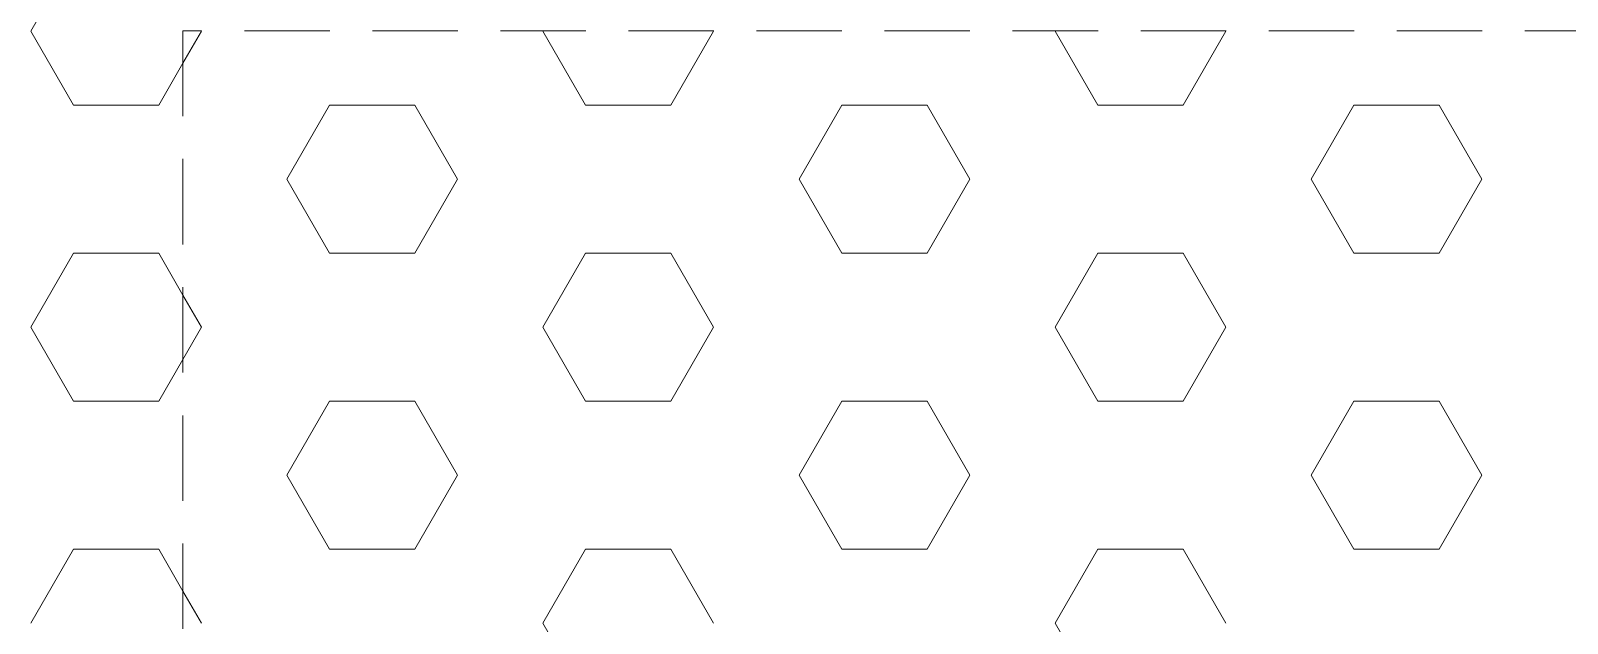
# Model space of a CAD drawing. Header units: millimetres. Extents: x 331487 to 517269, y 198509 to 399936.
# Drawn here: x 393597 to 395847, y 380347 to 381214 of the extents above; entities that cross this region are included whole.
import ezdxf

# ---------------------------------------------------------------- set-up
doc = ezdxf.new("R2010")
doc.units = ezdxf.units.MM
doc.header["$MEASUREMENT"] = 0
doc.linetypes.add('DASHED', pattern=[0.75, 0.5, -0.25])
doc.linetypes.add('DASHED2', pattern=[0.375, 0.25, -0.125])
doc.layers.add('9th_Sunk', color=251, linetype='DASHED', lineweight=5)
doc.layers.add('BEAM', color=1, linetype='Continuous', lineweight=5)

msp = doc.modelspace()

# ---------------------------------------------------------------- linework, layer by layer
at = {"layer": '9th_Sunk', "linetype": 'Continuous'}
for p, q in [((393597.3, 381213.4), (393659.8, 381321.7)), ((393659.8, 381105.2), (393597.3, 381213.4)), ((393820.1, 381166.4), (393847.3, 381213.4)), ((393847.3, 381213.4), (393847, 381214)), ((394347.3, 381213.4), (394347.6, 381214)), ((394409.8, 381105.2), (394347.3, 381213.4)), ((394534.8, 381105.2), (394597.3, 381213.4)), ((394597.3, 381213.4), (394597, 381214)), ((395097.3, 381213.4), (395097.6, 381214)), ((395159.8, 381105.2), (395097.3, 381213.4)), ((395284.8, 381105.2), (395347.3, 381213.4)), ((395347.3, 381213.4), (395347, 381214)), ((393784.8, 381105.2), (393820.1, 381166.4)), ((393659.8, 381105.2), (393784.8, 381105.2)), ((393972.3, 380996.9), (394034.8, 381105.2)), ((394034.8, 381105.2), (394159.8, 381105.2)), ((394222.3, 380996.9), (394159.8, 381105.2)), ((394409.8, 381105.2), (394534.8, 381105.2)), ((394722.3, 380996.9), (394784.8, 381105.2)), ((394784.8, 381105.2), (394909.8, 381105.2)), ((394972.3, 380996.9), (394909.8, 381105.2)), ((395159.8, 381105.2), (395284.8, 381105.2)), ((395472.3, 380996.9), (395534.8, 381105.2)), ((395534.8, 381105.2), (395659.8, 381105.2)), ((395722.3, 380996.9), (395659.8, 381105.2)), ((394034.8, 380888.7), (393972.3, 380996.9)), ((394159.8, 380888.7), (394222.3, 380996.9)), ((394784.8, 380888.7), (394722.3, 380996.9)), ((394909.8, 380888.7), (394972.3, 380996.9)), ((395534.8, 380888.7), (395472.3, 380996.9)), ((395659.8, 380888.7), (395722.3, 380996.9)), ((393597.3, 380780.4), (393659.8, 380888.7)), ((393659.8, 380888.7), (393784.8, 380888.7)), ((393820.1, 380827.5), (393784.8, 380888.7)), ((394034.8, 380888.7), (394159.8, 380888.7)), ((394347.3, 380780.4), (394409.8, 380888.7)), ((394409.8, 380888.7), (394534.8, 380888.7)), ((394597.3, 380780.4), (394534.8, 380888.7)), ((394784.8, 380888.7), (394909.8, 380888.7)), ((395097.3, 380780.4), (395159.8, 380888.7)), ((395159.8, 380888.7), (395284.8, 380888.7)), ((395347.3, 380780.4), (395284.8, 380888.7)), ((395534.8, 380888.7), (395659.8, 380888.7)), ((393847.3, 380780.4), (393820.1, 380827.5)), ((393659.8, 380672.2), (393597.3, 380780.4)), ((393820.1, 380733.4), (393847.3, 380780.4)), ((394409.8, 380672.2), (394347.3, 380780.4)), ((394534.8, 380672.2), (394597.3, 380780.4)), ((395159.8, 380672.2), (395097.3, 380780.4)), ((395284.8, 380672.2), (395347.3, 380780.4)), ((393784.8, 380672.2), (393820.1, 380733.4)), ((393659.8, 380672.2), (393784.8, 380672.2)), ((393972.3, 380563.9), (394034.8, 380672.2)), ((394034.8, 380672.2), (394159.8, 380672.2)), ((394222.3, 380563.9), (394159.8, 380672.2)), ((394409.8, 380672.2), (394534.8, 380672.2)), ((394722.3, 380563.9), (394784.8, 380672.2)), ((394784.8, 380672.2), (394909.8, 380672.2)), ((394972.3, 380563.9), (394909.8, 380672.2)), ((395159.8, 380672.2), (395284.8, 380672.2)), ((395472.3, 380563.9), (395534.8, 380672.2)), ((395534.8, 380672.2), (395659.8, 380672.2)), ((395722.3, 380563.9), (395659.8, 380672.2)), ((394034.8, 380455.7), (393972.3, 380563.9)), ((394159.8, 380455.7), (394222.3, 380563.9)), ((394784.8, 380455.7), (394722.3, 380563.9)), ((394909.8, 380455.7), (394972.3, 380563.9)), ((395534.8, 380455.7), (395472.3, 380563.9)), ((395659.8, 380455.7), (395722.3, 380563.9)), ((393597.3, 380347.4), (393659.8, 380455.7)), ((393659.8, 380455.7), (393784.8, 380455.7)), ((393820.1, 380394.5), (393784.8, 380455.7)), ((394034.8, 380455.7), (394159.8, 380455.7)), ((394347.3, 380347.4), (394409.8, 380455.7)), ((394409.8, 380455.7), (394534.8, 380455.7)), ((394597.3, 380347.4), (394534.8, 380455.7)), ((394784.8, 380455.7), (394909.8, 380455.7)), ((395097.3, 380347.4), (395159.8, 380455.7)), ((395159.8, 380455.7), (395284.8, 380455.7)), ((395347.3, 380347.4), (395284.8, 380455.7)), ((395534.8, 380455.7), (395659.8, 380455.7)), ((393847.3, 380347.4), (393820.1, 380394.5)), ((394409.8, 380239.1), (394347.3, 380347.4)), ((395159.8, 380239.1), (395097.3, 380347.4))]:
    msp.add_line(p, q, dxfattribs=at)
at = {"layer": 'BEAM', "linetype": 'DASHED2', "ltscale": 500}
for p, q in [((393820.1, 381214), (393820.1, 379844)), ((397035.1, 381214), (393820.1, 381214))]:
    msp.add_line(p, q, dxfattribs=at)

doc.saveas('drawing.dxf')
